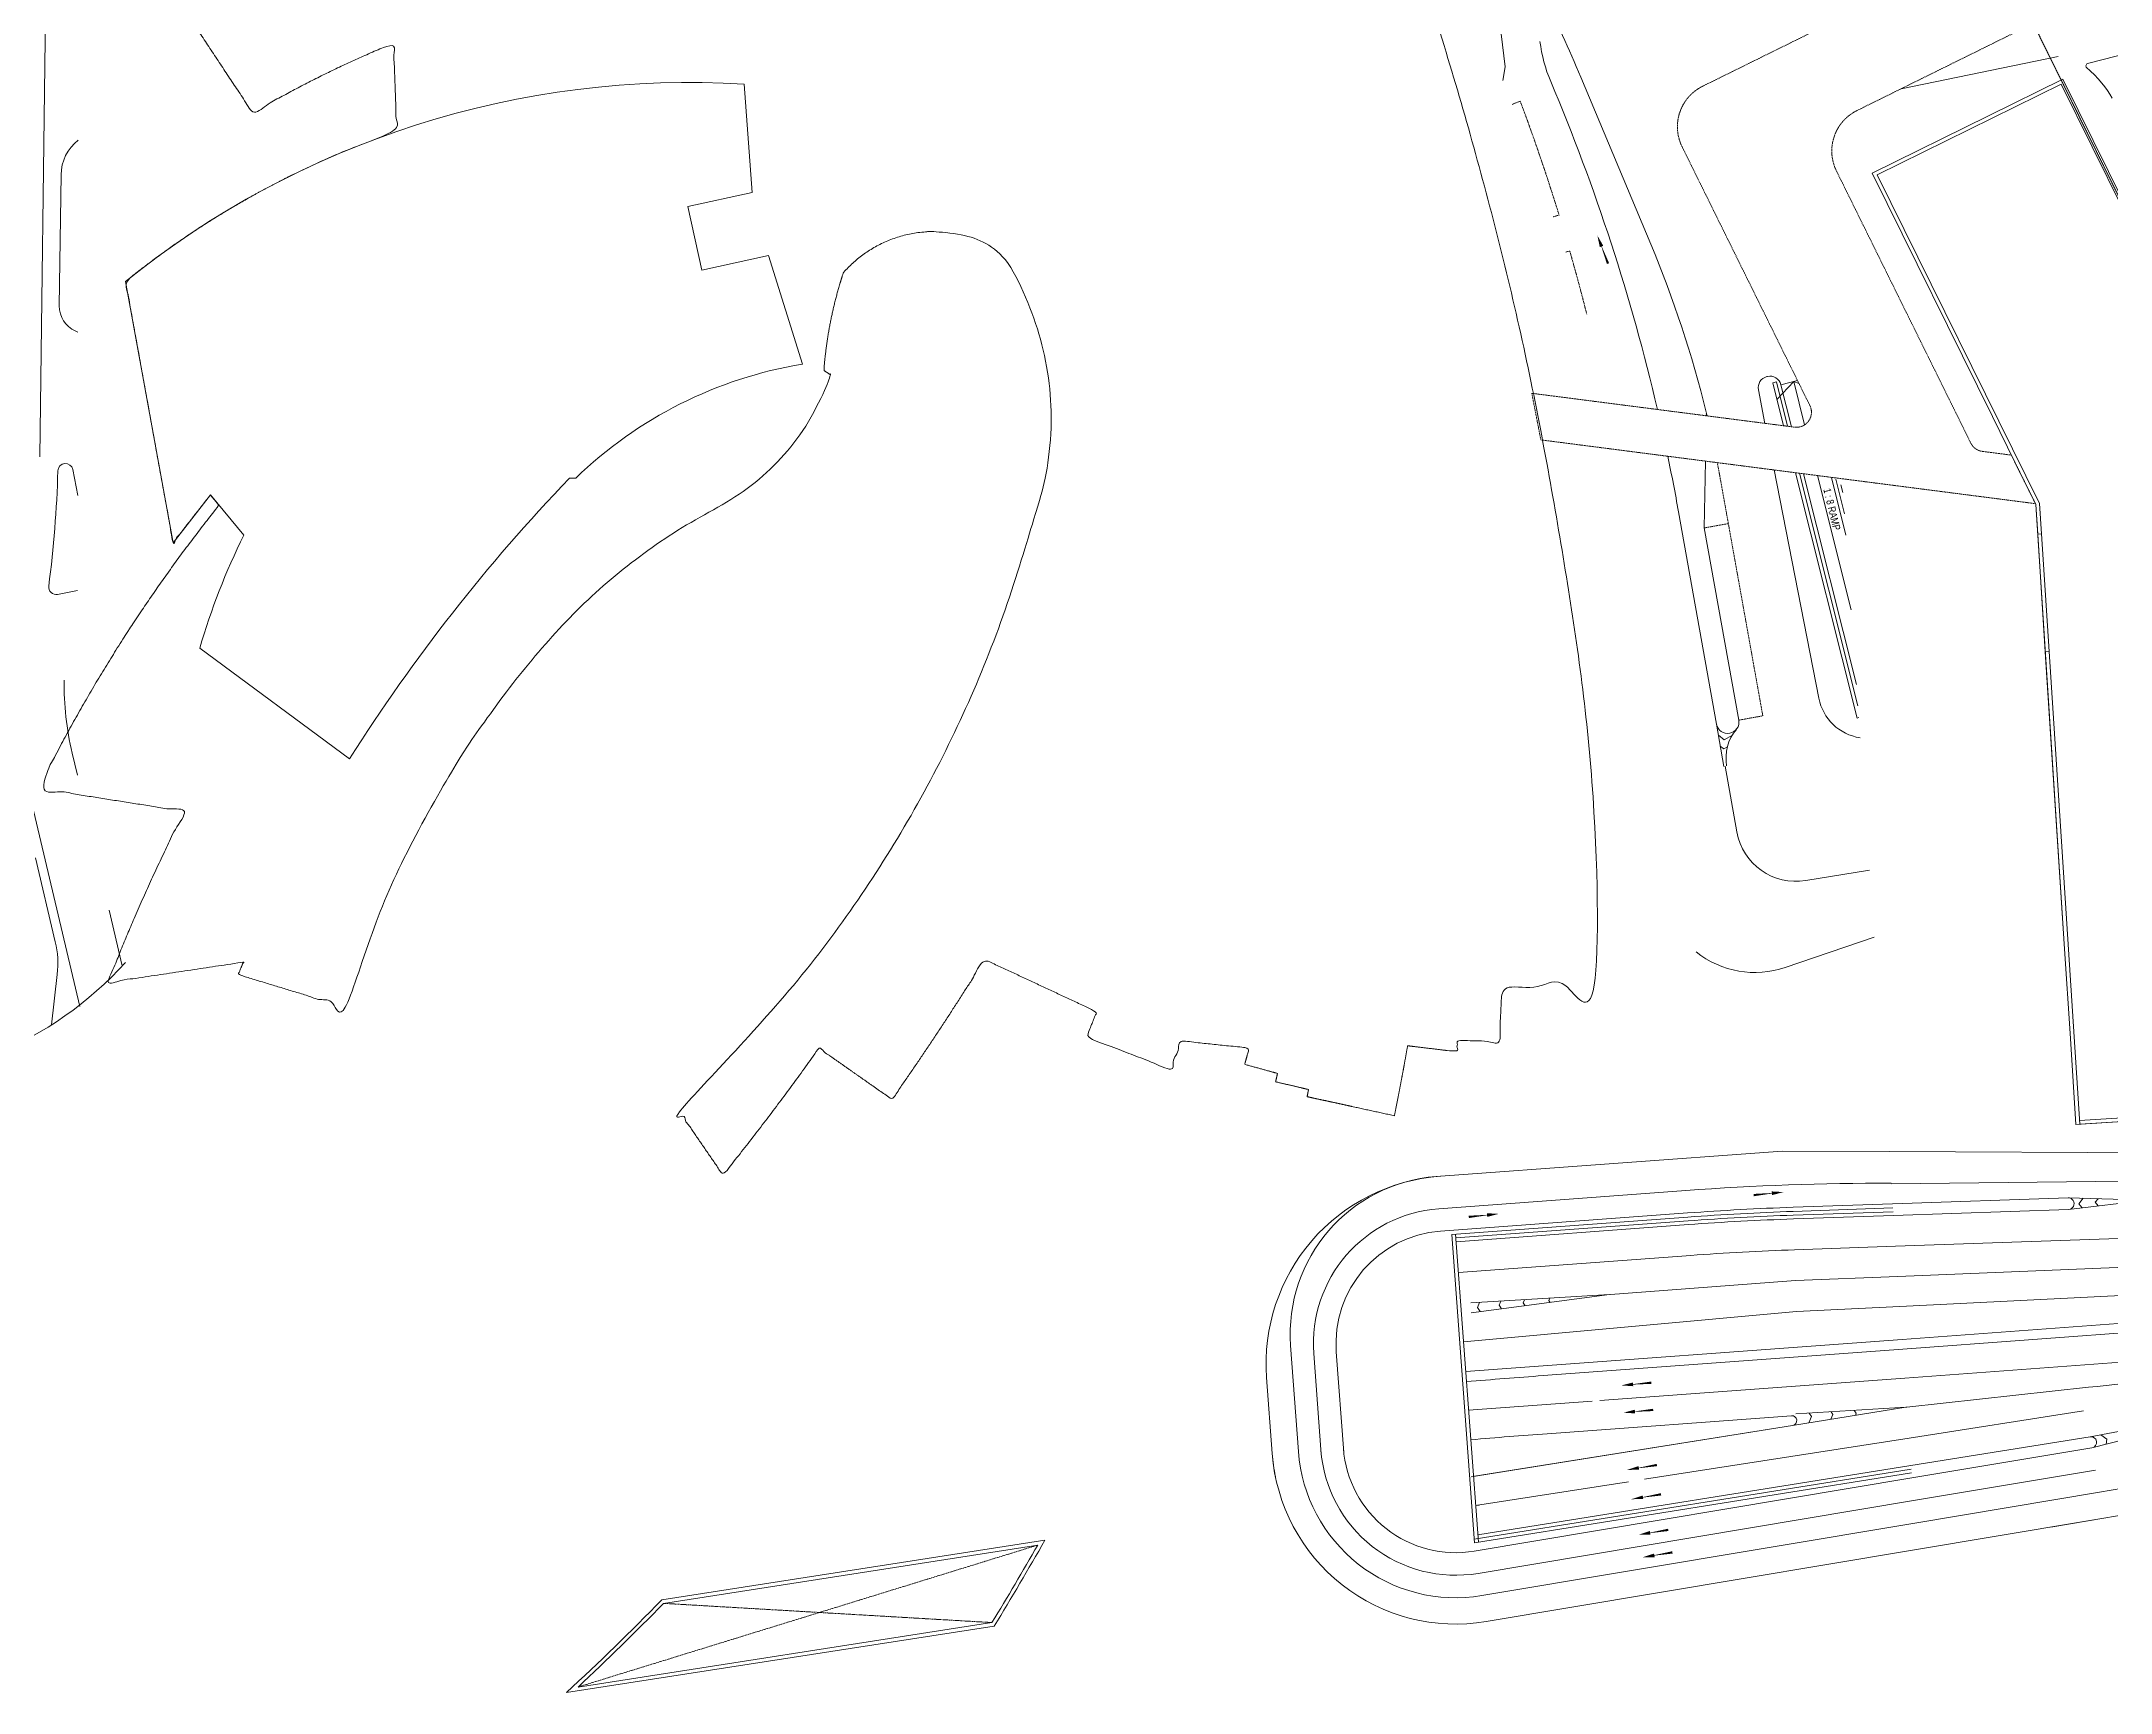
# Model space of a CAD drawing. Header units: millimetres. Extents: x 833924389 to 835767163, y 817400000 to 818811854.
# Drawn here: x 834952826 to 835228338, y 818166055 to 818385841 of the extents above; entities that cross this region are included whole.
import ezdxf

# ---------------------------------------------------------------- set-up
doc = ezdxf.new("R2010")
doc.units = ezdxf.units.MM
doc.header["$LTSCALE"] = 10
doc.header["$MEASUREMENT"] = 0
for name, pattern in [('DGN Style 2', [15.39188, 9.235128, -6.156752]), ('DGN Style 3', [21.548632, 15.39188, -6.156752]), ('HIDDEN', [0.375, 0.25, -0.125])]:
    doc.linetypes.add(name, pattern=pattern)
doc.layers.add('01_Base_Plan', color=5, linetype='Continuous', lineweight=5)
doc.styles.get("Standard").update_dxf_attribs({"font": 'txt.shx', "width": 0.8})

msp = doc.modelspace()

# ---------------------------------------------------------------- linework, layer by layer
at = {"layer": '01_Base_Plan', "linetype": 'DGN Style 2'}
for p, q in [((835329567, 818456688), (835174001, 818379862)), ((835310068, 818433675), (835194558, 818376630)), ((835149732, 818377873), (835148613, 818377453)), ((835188298, 818337364), (835171278, 818371826)), ((835209725, 818332369), (835191835, 818368594)), ((835154899, 818362730), (835154116, 818362489)), ((835156325, 818357938), (835155804, 818357788)), ((835151268, 818339003), (835152479, 818332798)), ((835186249, 818334495), (835151268, 818339003)), ((835218319, 818324312), (835152479, 818332798)), ((835215129, 818330773), (835211263, 818331271)), ((835215129, 818330773), (835218319, 818324312)), ((835176427, 818327310), (835182029, 818296067)), ((835174242, 818321085), (835177441, 818321658)), ((835178830, 818295493), (835182029, 818296067))]:
    msp.add_line(p, q, dxfattribs=at)
at = {"layer": '01_Base_Plan'}
for p, q in [((835147741, 818382466), (835144880, 818405555)), ((834952601, 818330564), (834953371, 818389568)), ((835221360, 818383849), (835200440, 818379535)), ((835147409, 818380655), (835147741, 818382466)), ((835157784, 818381089), (835167112, 818358842)), ((835197271, 818368065), (835221745, 818380151)), ((835221972, 818380820), (835212063, 818375927)), ((835221972, 818380820), (835212063, 818375927)), ((835221745, 818380151), (835263985, 818294638)), ((835246358, 818331452), (835221972, 818380820)), ((835246358, 818331452), (835221972, 818380820)), ((835196601, 818368292), (835212063, 818375927)), ((835196601, 818368292), (835212063, 818375927)), ((835212592, 818335910), (835196601, 818368292)), ((835212592, 818335910), (835196601, 818368292)), ((835218864, 818324338), (835197271, 818368065)), ((834957693, 818347137), (834957324, 818347305)), ((835182643, 818341239), (835182569, 818341221)), ((835181443, 818339474), (835182319, 818335002)), ((835183352, 818340386), (835183837, 818340508)), ((835184788, 818334683), (835183352, 818340386)), ((835185320, 818334615), (835183837, 818340508)), ((835186650, 818340701), (835184444, 818340146)), ((835185853, 818334546), (835184444, 818340146)), ((835187594, 818334802), (835186141, 818340573)), ((835174505, 818336009), (835174512, 818336373)), ((835212592, 818335910), (835215583, 818329854)), ((835212592, 818335910), (835212955, 818335195)), ((835212592, 818335910), (835215583, 818329854)), ((835212592, 818335910), (835212955, 818335195)), ((834957666, 818325388), (834957001, 818328848)), ((835174242, 818321081), (835174399, 818329973)), ((835183535, 818328795), (835189485, 818298412)), ((835194578, 818295780), (835186361, 818328431)), ((835194683, 818297412), (835186894, 818328362)), ((835194484, 818300249), (835187427, 818328294)), ((835193790, 818310179), (835189292, 818328053)), ((835193095, 818320114), (835191162, 818327800)), ((835192897, 818322951), (835191738, 818327559)), ((835218372, 818324206), (835215583, 818329854)), ((835218372, 818324206), (835215583, 818329854)), ((835192699, 818325789), (835192438, 818326827)), ((835175877, 818294964), (835170812, 818323217)), ((835222163, 818265740), (835218372, 818324206)), ((835218629, 818320243), (835218372, 818324206)), ((835219128, 818320275), (835218864, 818324338)), ((835174242, 818321081), (835178830, 818295493)), ((835219128, 818320275), (835218629, 818320243)), ((835219644, 818304582), (835218629, 818320243)), ((835220143, 818304614), (835219128, 818320275)), ((834954987, 818312233), (834957651, 818312745)), ((835220143, 818304614), (835219644, 818304582)), ((835222163, 818265740), (835219644, 818304582)), ((835224222, 818241717), (835220143, 818304614)), ((835175877, 818294964), (835176817, 818289335)), ((835194578, 818295780), (835194793, 818295834)), ((834950461, 818289122), (834957938, 818257392)), ((834956926, 818291113), (834957620, 818288170)), ((834952050, 818277148), (834954677, 818266000)), ((834961857, 818270191), (834963599, 818262802)), ((835185017, 818262571), (835196836, 818266612)), ((835222163, 818265740), (835222980, 818253139)), ((835222163, 818265740), (835222980, 818253139)), ((834954180, 818254925), (834954937, 818261648)), ((835223723, 818241685), (835222980, 818253139)), ((835223723, 818241685), (835222980, 818253139)), ((835254703, 818243654), (835223723, 818241685)), ((835239059, 818243161), (835224189, 818242216)), ((835239091, 818242662), (835224222, 818241717)), ((835224222, 818241717), (835223723, 818241685)), ((835199130, 818233790), (835284233, 818234673)), ((835138874, 818230460), (835171787, 818232887)), ((835119159, 818212261), (835120200, 818198133)), ((835122246, 818211185), (835123232, 818197813)), ((835200939, 818207913), (835229709, 818210035)), ((835115962, 818208014), (835116710, 818197875)), ((835160340, 818204919), (835200939, 818207913)), ((835142857, 818203630), (835159320, 818204844)), ((835201071, 818204037), (835185999, 818201625)), ((835186404, 818203151), (835201071, 818204037)), ((835201071, 818204037), (835201209, 818204052)), ((835201497, 818199932), (835224722, 818203549)), ((835166261, 818194444), (835201497, 818199932)), ((835202078, 818191618), (835226347, 818195677)), ((835164148, 818194115), (835143793, 818190945)), ((835226844, 818192719), (835202288, 818188612)), ((835144245, 818191017), (835143793, 818190945)), ((835144113, 818181924), (835202078, 818191618)), ((835202288, 818188612), (835144608, 818178965))]:
    msp.add_line(p, q, dxfattribs=at)
at = {"layer": '01_Base_Plan', "linetype": 'Continuous'}
for p, q in [((834955213, 818350629), (834955441, 818368078)), ((835138557, 818234748), (835184588, 818238143)), ((835184588, 818238143), (835198831, 818238075)), ((835198831, 818238075), (835299751, 818237600)), ((835186056, 818230655), (835199317, 818231112)), ((835199317, 818231112), (835222679, 818231917)), ((835139094, 818227468), (835172008, 818229895)), ((835140631, 818227030), (835172050, 818229347)), ((835141166, 818226568), (835172087, 818228848)), ((835141203, 818226069), (835172124, 818228349)), ((835186075, 818230105), (835199356, 818230563)), ((835186092, 818229605), (835199391, 818230064)), ((835186109, 818229106), (835199426, 818229565)), ((835199426, 818229565), (835222732, 818230368)), ((835140631, 818227030), (835143657, 818185986)), ((835141129, 818227067), (835144153, 818186065)), ((835200578, 818213076), (835327454, 818222431)), ((835200669, 818211779), (835327545, 818221134)), ((835142477, 818208791), (835200578, 818213076)), ((835152763, 818208246), (835200669, 818211779)), ((835125238, 818211406), (835126224, 818198033)), ((835185999, 818201625), (835143180, 818194771)), ((835185999, 818201625), (835143633, 818194843)), ((835153333, 818200517), (835185848, 818202915)), ((835153333, 818200517), (835185848, 818202915)), ((835225610, 818200117), (835201751, 818196298)), ((835201868, 818194625), (835225852, 818198636)), ((835201786, 818195797), (835143578, 818186479)), ((835201821, 818195296), (835143657, 818185986)), ((835201751, 818196298), (835144079, 818187066)), ((835143618, 818184883), (835201868, 818194625)), ((835224759, 818188822), (835145185, 818175513)), ((835227421, 818189267), (835220369, 818188087)), ((835227420, 818189267), (835224759, 818188822))]:
    msp.add_line(p, q, dxfattribs=at)
at = {"layer": '01_Base_Plan', "linetype": 'DGN Style 3'}
for p, q in [((835085486, 818185689), (835024280, 818166801)), ((835035662, 818177934), (835079384, 818175377))]:
    msp.add_line(p, q, dxfattribs=at)
at = {"layer": '01_Base_Plan', "linetype": 'HIDDEN', "ltscale": 20}
msp.add_lwpolyline([(835184104, 818456920), (835287927, 818246731)], dxfattribs=at)
at = {"layer": '01_Base_Plan', "linetype": 'Continuous', "flags": 128}
msp.add_lwpolyline([(835228559, 818378303), (835228243, 818378813), (835227908, 818379311), (835227554, 818379796), (835227183, 818380268), (835226662, 818380874), (835226181, 818381384), (835225679, 818381871), (835225081, 818382402), (835225053, 818382572), (835225072, 818382671), (835225112, 818382761), (835225174, 818382840), (835225253, 818382900), (835230981, 818384371)], dxfattribs=at)
at = {"layer": '01_Base_Plan', "flags": 128}
for points in [[(834993869, 818290357, -0.0499598), (835023127, 818327695), (835023968, 818327695, -0.1525354), (835054145, 818342885), (835049633, 818357342), (835040769, 818355377), (835038892, 818363844), (835047486, 818365749), (835046403, 818380142, 0.1871441), (834964043, 818353898), (834970357, 818319115), (834975324, 818325466), (834979778, 818320118, 0.043509), (834973909, 818305064)], [(835085486, 818185689, -0.0075169), (835079384, 818175377), (835024280, 818166801, 0.0117574), (835035662, 818177934)]]:
    msp.add_lwpolyline(points, format="xyb", close=True, dxfattribs=at)
for points in [[(835186847, 818340303), (835186141, 818340573), (835183914, 818338175)], [(835177977, 818293518), (835176880, 818292887), (835176122, 818293499)], [(835177316, 818291937), (835176844, 818291665), (835176363, 818292053)], [(835222679, 818231917), (835233166, 818231598), (835222732, 818230368)], [(835224704, 818231855), (835224089, 818231132), (835224532, 818230580)], [(835226699, 818231794), (835226300, 818231326), (835226694, 818230835)], [(835326958, 818229163), (835268703, 818224867), (835257887, 818224341), (835248674, 818223459), (835199993, 818221449)], [(835256073, 818227796), (835248803, 818227152), (835199712, 818225460)], [(835327206, 818225797), (835257684, 818220671), (835248464, 818219841), (835200272, 818217455)], [(835199993, 818221449), (835186393, 818220888), (835161158, 818219015)], [(835200272, 818217455), (835186534, 818216775), (835142184, 818212766)], [(835143151, 818217915), (835161629, 818219026), (835143215, 818216617)], [(835144327, 818217985), (835144044, 818217314), (835144387, 818216770)], [(835147131, 818218154), (835146909, 818217628), (835147216, 818217140)], [(835150297, 818218345), (835150127, 818217942), (835150373, 818217553)], [(835153665, 818218547), (835153542, 818218256), (835153710, 818217990)], [(835194212, 818203623), (835194463, 818203239), (835194348, 818202961)], [(835225852, 818198636), (835248454, 818204388), (835225610, 818200117)], [(835188201, 818203260), (835188500, 818202801), (835188158, 818201970)], [(835191109, 818203435), (835191344, 818203075), (835191083, 818202439)], [(835227036, 818200383), (835227819, 818199798), (835227727, 818199113)]]:
    msp.add_lwpolyline(points, dxfattribs=at)
for points in [[(835177013, 818289370), (835178568, 818280636, 0.4102834), (835187740, 818274143), (835196212, 818275534)], [(835199712, 818225460), (835186251, 818224997), (835186251, 818224997, 0.0097903), (835172424, 818224249), (835172426, 818224249), (835141505, 818221969)], [(835201209, 818204052), (835225398, 818206691, 0.0233879), (835243907, 818209359), (835257427, 818211963, -0.0301776), (835281345, 818215080)], [(835086434, 818186342, -0.0083123), (835079690, 818174919), (835022742, 818166055, 0.013088), (835035421, 818178402), (835086434, 818186342)]]:
    msp.add_lwpolyline(points, format="xyb", dxfattribs=at)
at = {"layer": '01_Base_Plan', "extrusion": (0, 0, -1)}
for centre, radius, start, end in [((-834973343, 818303749), 200000, 153.77644, 157.25052), ((-835172209, 818388300), 20000, 337.07064, 352.93712), ((-835028782, 818300837), 150000, 157.25052, 166.25787), ((-834958813, 818350582), 3600, 294.43802, 0.74755), ((-835182915, 818339762), 1500, 348.91969, 76.63632), ((-835182990, 818339780), 1500, 76.63632, 165.87475), ((-834802537, 818333026), 152544, 181.62955, 187.41313), ((-834956019, 818328659), 1000, 1.62955, 169.11614), ((-835195962, 818299681), 6600, 278.55114, 348.91969), ((-835183154, 818290425), 6031, 350.25588, 39.6278), ((-834928628, 818295050), 47571, 221.95098, 247.90129), ((-835198430, 817871568), 362300, 85.78273, 90.10993), ((-835140197, 818212509), 18000, 355.78273, 85.78273)]:
    msp.add_arc(centre, radius, start, end, dxfattribs=at)
at = {"layer": '01_Base_Plan'}
for centre, radius, start, end in [((834906190, 818275768), 268842, 13.13174, 22.92936), ((834906190, 818275768), 268842, 10.16536, 11.77267), ((834954798, 818313215), 1000, 172.58687, 280.88386), ((834995860, 818300288), 40000, 179.25245, 193.26071), ((835177354, 818295228), 1500, 190.16536, 10.16536), ((834942267, 818263075), 12750, 353.57363, 13.26071), ((835180973, 818274399), 12500, 231.30045, 288.87291), ((835226872, 817203225), 1007750, 94.21727, 94.79825), ((835141144, 818199677), 21000, 184.21727, 279.49486), ((835141144, 818199677), 18000, 184.21727, 279.49486), ((835226872, 817203225), 1000000, 94.21727, 94.802753)]:
    msp.add_arc(centre, radius, start, end, dxfattribs=at)
at = {"layer": '01_Base_Plan', "linetype": 'DGN Style 2', "extrusion": (0, 0, -1)}
for centre, radius, start, end in [((-835176658, 818374482), 6000, 333.71577, 63.71772), ((-835197214, 818371251), 6000, 333.71577, 63.71772), ((-835028782, 818300837), 150000, 166.27914, 166.44409), ((-835186505, 818336479), 2000, 153.71577, 277.34359), ((-835211519, 818333255), 2000, 277.34359, 333.71577), ((-835028782, 818300837), 150000, 168.87832, 169.83464)]:
    msp.add_arc(centre, radius, start, end, dxfattribs=at)
at = {"layer": '01_Base_Plan', "linetype": 'DGN Style 2'}
for start, end in [(17.10781, 20.57537), (14.14144, 16.02435)]:
    msp.add_arc((834902185, 818284947), 264414, start, end, dxfattribs=at)
at = {"layer": '01_Base_Plan', "linetype": 'Continuous'}
for centre, radius, start, end in [((834961440, 818368000), 6000, 128.25649, 179.25245), ((835140895, 818209853), 25000, 94.21727, 184.21727), ((835222706, 818231142), 775, 271.97368, 91.97512), ((835202098, 818340664), 153500, 279.49486, 298.5059), ((835185896, 818202267), 650, 279.09422, 94.21727), ((835141144, 818199677), 15000, 184.21727, 279.49486), ((835225729, 818199376), 750, 279.49486, 99.0942), ((835202098, 818340664), 150000, 279.49486, 289.19893), ((835141144, 818199677), 24500, 184.21727, 191.4987), ((835141144, 818199677), 24500, 184.21727, 279.49486)]:
    msp.add_arc(centre, radius, start, end, dxfattribs=at)
at = {"layer": '01_Base_Plan', "linetype": 'Continuous', "extrusion": (0, 0, -1)}
for centre, radius, start, end in [((-835140102, 818213805), 21000, 355.78273, 85.78273), ((-835198430, 817871568), 359300, 85.78273, 88.02644), ((-835198430, 817871568), 358750, 85.78273, 88.02644), ((-835198430, 817871568), 358250, 85.78273, 88.02644), ((-835198430, 817871568), 357750, 85.78273, 88.02644), ((-835140197, 818212509), 15000, 355.78273, 85.78273)]:
    msp.add_arc(centre, radius, start, end, dxfattribs=at)
at = {"layer": '01_Base_Plan'}
msp.add_rational_spline([(835132980, 818242837), (835127169, 818244107), (835121358, 818245377), (835121450, 818245852), (835121542, 818246326), (835119348, 818246844), (835117154, 818247363), (835117286, 818247917), (835117415, 818248472), (835115229, 818249074), (835113042, 818249676), (835113345, 818250757), (835113639, 818251840), (835109124, 818252323), (835104609, 818252806), (835103895, 818250893), (835103157, 818248989), (835097589, 818251150), (835092020, 818253311), (835092670, 818254996), (835093302, 818256687), (835085844, 818260169), (835078387, 818263650), (835072507, 818254151), (835066078, 818245015), (835061216, 818248425), (835056355, 818251834), (835050220, 818243196), (835043580, 818234939), (835040530, 818239384), (835037481, 818243828), (835072141, 818275762), (835084589, 818321217), (835092059, 818340541), (835080571, 818357782), (835068874, 818365692), (835059605, 818355040), (835057518, 818348699), (835057015, 818342042), (835057458, 818341752), (835057901, 818341462), (835053736, 818329402), (835042390, 818323566), (835031180, 818317552), (835022406, 818308342), (835001893, 818286206), (834993550, 818257203), (834986298, 818259414), (834979047, 818261624), (834979376, 818262456), (834979715, 818263284), (834970705, 818261932), (834961696, 818260580), (834966199, 818272232), (834971880, 818283358), (834962163, 818284884), (834952445, 818286409), (834962424, 818306546), (834976470, 818324090), (834975897, 818324778), (834975324, 818325466), (834972841, 818322291), (834970357, 818319115), (834967200, 818336507), (834964043, 818353898), (834980343, 818367039), (835000140, 818373856), (834999928, 818379717), (834999716, 818385578), (834989994, 818381641), (834980968, 818376299), (834974921, 818385439), (834968875, 818394580), (834968520, 818394424), (834968166, 818394266), (834965375, 818408556), (834962583, 818422847), (834970052, 818424540), (834977520, 818426234), (834976599, 818430298), (834975677, 818434362), (834973897, 818434039), (834972118, 818433716), (834968530, 818453487), (834964942, 818473257), (834984696, 818475940), (835004296, 818472303), (835004478, 818474950), (835004661, 818477597), (834999153, 818478538), (834993586, 818479035), (834993037, 818484057), (834992488, 818489079), (834990811, 818489370), (834989128, 818489624), (834989387, 818495157), (834989646, 818500690), (834979542, 818502914), (834969243, 818503894), (834969790, 818508423), (834970337, 818512952), (834969327, 818513088), (834968316, 818513210), (834964115, 818535883), (834959913, 818558555), (834967298, 818555828), (834974683, 818553101), (834975832, 818556210), (834976980, 818559320), (834975471, 818559877), (834973961, 818560434), (834971754, 818573299), (834969547, 818586165), (834973622, 818588033), (834978090, 818588397), (834978101, 818588392), (834978112, 818588387), (834986450, 818588677), (834994016, 818585159), (834999968, 818589225), (835005921, 818593291), (835032075, 818572656), (835054313, 818547852), (835092154, 818498998), (835114848, 818441520), (835117850, 818433971), (835120546, 818426307), (835122591, 818427115), (835124635, 818427923), (835136751, 818396981), (835145450, 818364910), (835158906, 818313422), (835161165, 818260253), (835154225, 818260083), (835147286, 818259914), (835147145, 818256275), (835146941, 818252640), (835144180, 818252778), (835141420, 818252915), (835141344, 818252143), (835141264, 818251370), (835137998, 818251762), (835134731, 818252153), (835133925, 818247482), (835132980, 818242837)], [1, 1, 1, 0.99988322558, 0.999768596935, 1, 1, 0.999873452076, 0.999750096025, 1, 1, 0.999801844545, 0.999615747204, 1, 1, 0.999651491932, 1, 1, 1, 0.999703635413, 0.999437799611, 1, 1, 0.998546016755, 1, 1, 1, 0.998027710227, 1, 1, 1, 0.961191051249, 1, 0.887781803038, 1, 0.748736387599, 1, 0.992656839472, 1, 1, 1, 0.928093887912, 1, 0.987447250484, 1, 0.972833789152, 1, 1, 1, 0.999727477069, 0.999485118097, 1, 1, 0.998663134338, 1, 1, 1, 0.994221316974, 1, 1, 1, 1, 1, 1, 1, 0.985000174843, 1, 1, 1, 0.991990116248, 1, 1, 1, 0.999995515966, 1, 1, 1, 1, 1, 1, 1, 1, 1, 1, 1, 0.98734816102, 1, 1, 1, 0.991865259761, 1, 1, 1, 0.997469577656, 1, 1, 1, 0.986753385689, 1, 1, 1, 0.999974873551, 1, 1, 1, 1, 1, 1, 1, 1, 1, 1, 1, 0.984863388982, 1, 1, 1, 0.972520800637, 1, 1, 1, 0.996308872049, 1, 0.990005380787, 1, 0.997569453049, 0.995549348312, 1, 1, 0.998533395465, 1, 0.994326171063, 1, 1, 1, 0.999230468193, 1, 1, 1, 0.99976722288, 1, 1, 1, 0.998605063352, 1], degree=2, knots=[0, 0, 0, 0.0166667, 0.0166667, 0.0333333, 0.0333333, 0.05, 0.05, 0.0666667, 0.0666667, 0.0833333, 0.0833333, 0.1, 0.1, 0.1166667, 0.1166667, 0.1333333, 0.1333333, 0.15, 0.15, 0.1666667, 0.1666667, 0.1833333, 0.1833333, 0.2, 0.2, 0.2166667, 0.2166667, 0.2333333, 0.2333333, 0.25, 0.25, 0.2666667, 0.2666667, 0.2833333, 0.2833333, 0.3, 0.3, 0.3166667, 0.3166667, 0.3333333, 0.3333333, 0.3371316, 0.3371316, 0.3409743, 0.3409743, 0.35, 0.35, 0.3666667, 0.3666667, 0.3833333, 0.3833333, 0.4, 0.4, 0.4166667, 0.4166667, 0.4333333, 0.4333333, 0.45, 0.45, 0.4666667, 0.4666667, 0.4833333, 0.4833333, 0.5, 0.5, 0.5166667, 0.5166667, 0.5333333, 0.5333333, 0.55, 0.55, 0.5666667, 0.5666667, 0.5833333, 0.5833333, 0.5866667, 0.5866667, 0.59, 0.59, 0.5933333, 0.5933333, 0.5966667, 0.5966667, 0.6, 0.6, 0.6166667, 0.6166667, 0.6333333, 0.6333333, 0.65, 0.65, 0.6666667, 0.6666667, 0.6833333, 0.6833333, 0.7, 0.7, 0.7166667, 0.7166667, 0.7333333, 0.7333333, 0.75, 0.75, 0.7541667, 0.7541667, 0.7583333, 0.7583333, 0.7625, 0.7625, 0.7666667, 0.7666667, 0.7833333, 0.7833333, 0.8, 0.8, 0.8166667, 0.8166667, 0.8333333, 0.8333333, 0.85, 0.85, 0.855455, 0.855455, 0.8653478, 0.8653478, 0.8666667, 0.8666667, 0.8833333, 0.8833333, 0.889758, 0.889758, 0.9, 0.9, 0.9166667, 0.9166667, 0.9333333, 0.9333333, 0.95, 0.95, 0.9666667, 0.9666667, 0.9833333, 0.9833333, 1, 1, 1], dxfattribs=at)
for points in [[(835160002, 818360006), (835160783, 818358634), (835160326, 818358461)], [(835160583, 818358559), (835161562, 818356319), (835160526, 818358537), (835161277, 818356211)], [(835183242, 818232492), (835180826, 818232126), (835183236, 818232553), (835180795, 818232428)], [(835184791, 818232678), (835183264, 818232279), (835183215, 818232765)], [(835145313, 818229590), (835142897, 818229224), (835145307, 818229651), (835142866, 818229526)], [(835146861, 818229776), (835145335, 818229377), (835145286, 818229863)], [(835163197, 818206941), (835164727, 818207326), (835164772, 818206840)], [(835164747, 818207113), (835167167, 818207458), (835164753, 818207052), (835167194, 818207155)], [(835163451, 818203318), (835164981, 818203704), (835165025, 818203218)], [(835165000, 818203490), (835167420, 818203835), (835165006, 818203430), (835167448, 818203532)], [(835163980, 818195703), (835165479, 818196196), (835165558, 818195715)], [(835165514, 818195985), (835167903, 818196500), (835165524, 818195925), (835167952, 818196200)], [(835166067, 818192082), (835168456, 818192598), (835166077, 818192022), (835168505, 818192298)], [(835164533, 818191800), (835166032, 818192293), (835166111, 818191812)], [(835165490, 818187068), (835166989, 818187561), (835167068, 818187079)], [(835167023, 818187350), (835169412, 818187865), (835167033, 818187290), (835169461, 818187565)], [(835166045, 818184070), (835167544, 818184563), (835167623, 818184082)], [(835167579, 818184352), (835169968, 818184868), (835167589, 818184292), (835170017, 818184568)]]:
    msp.add_solid(points, dxfattribs=at)

# ---------------------------------------------------------------- texts
at = {"layer": '01_Base_Plan', "insert": (835191049, 818326452), "char_height": 1000, "attachment_point": 1, "rotation": 283.72796, "line_spacing_factor": 1.204819}
msp.add_mtext('\\f@Arial Unicode MS|b0|i0|c136|p39;1 : 8 RAMP', dxfattribs=at)

doc.saveas('drawing.dxf')
